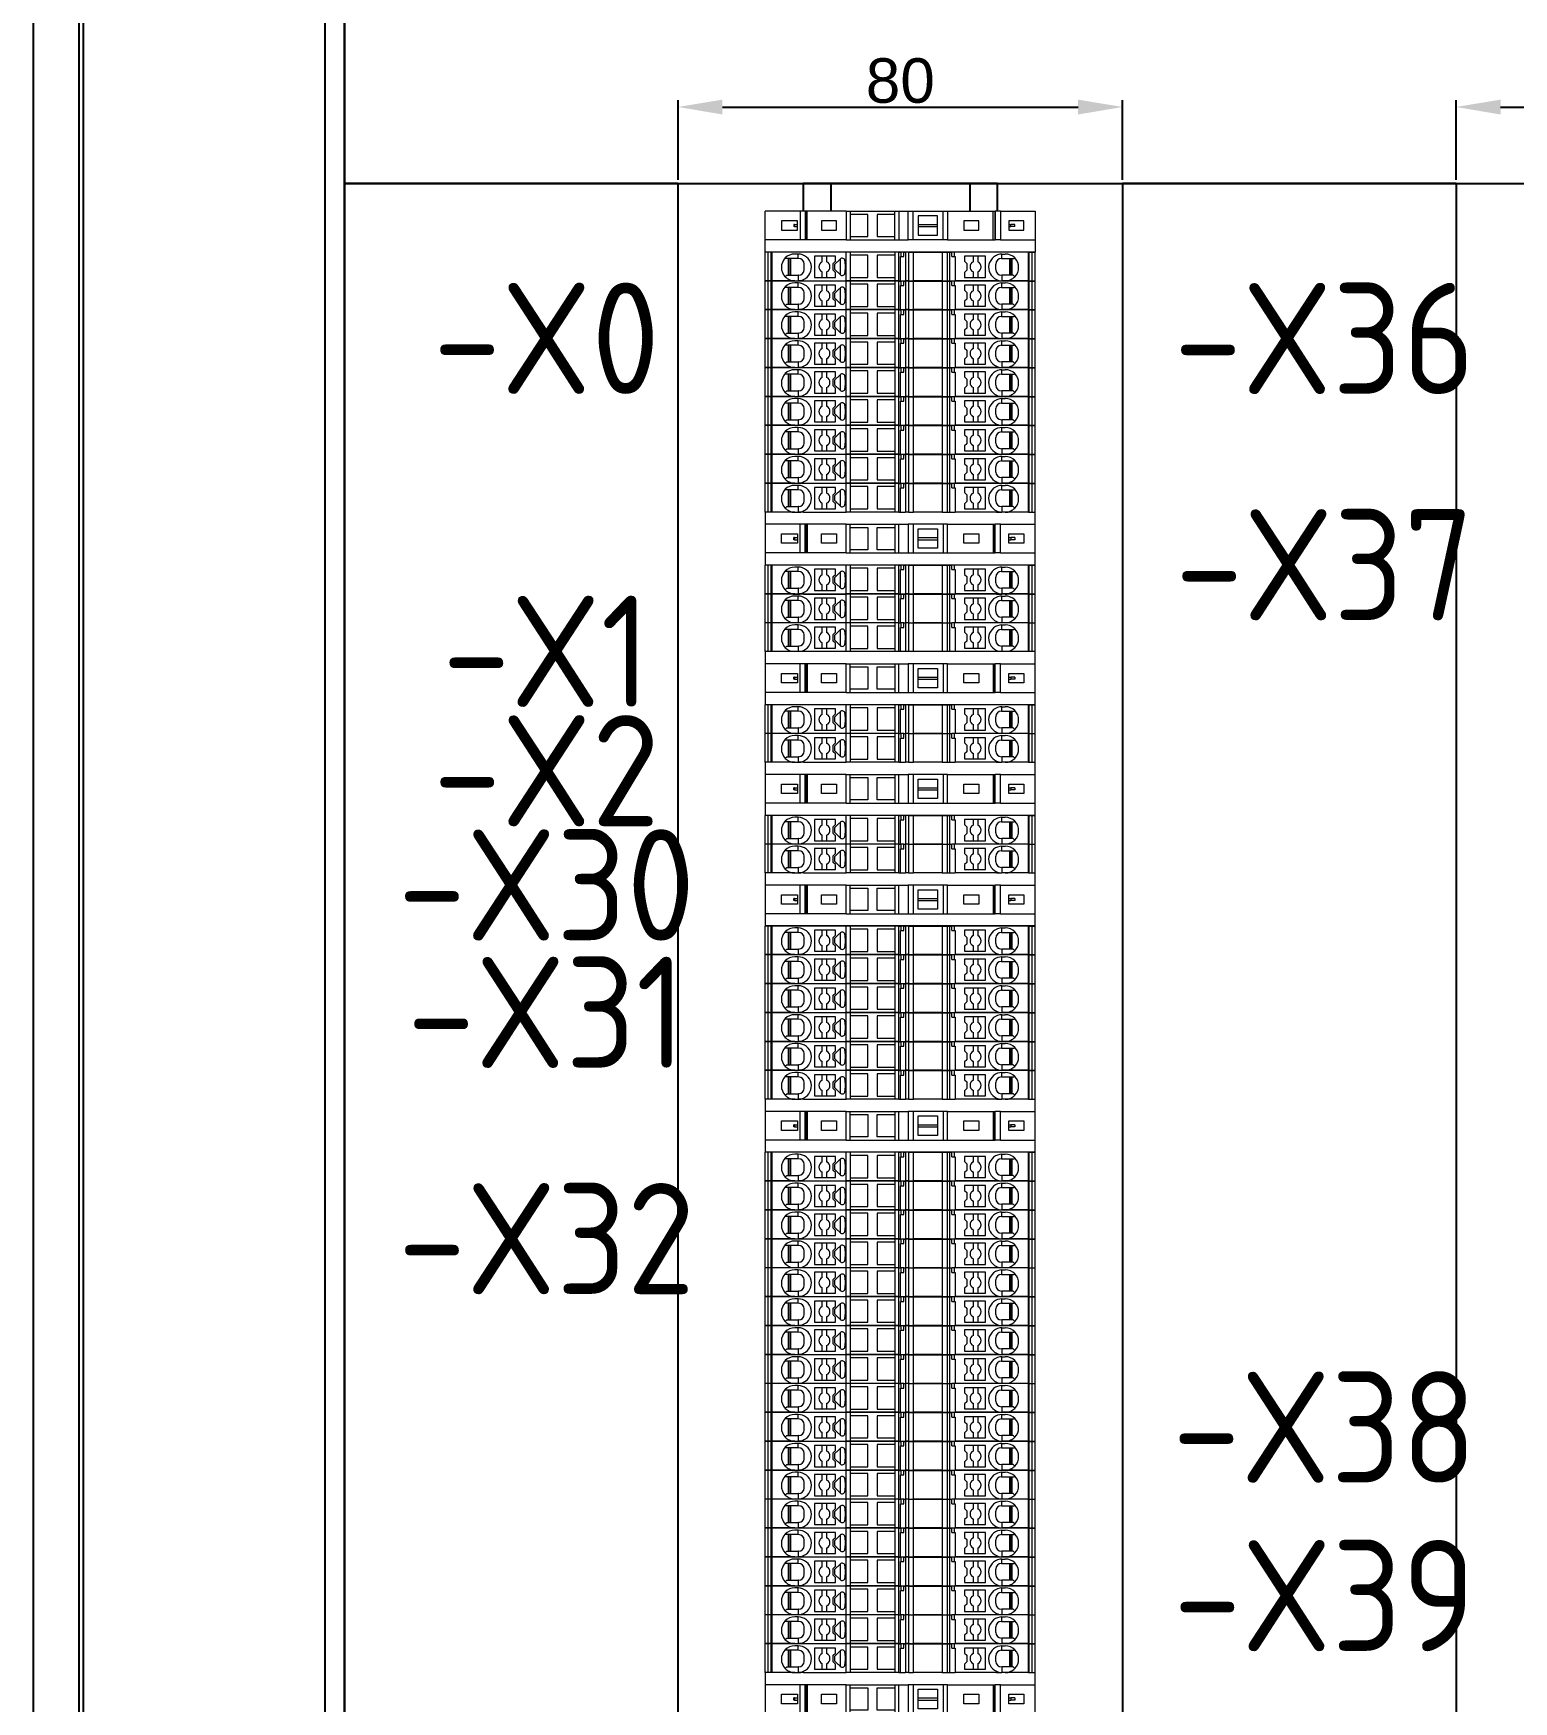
# Model space of a CAD drawing. Header units: millimetres. Extents: x 42356 to 50646, y 31507 to 39566.
# Drawn here: x 47411.5 to 47677.9, y 32597.9 to 32898 of the extents above; entities that cross this region are included whole.
import ezdxf
from ezdxf.enums import TextEntityAlignment as Align

# ---------------------------------------------------------------- set-up
doc = ezdxf.new("R2010")
doc.units = ezdxf.units.MM
doc.set_wipeout_variables(frame=1)
doc.layers.add('! NO PLOT !', color=7, linetype='Continuous', true_color=0xff75dd, plot=False)
doc.layers.add('000-PI-Oprema', color=30, linetype='Continuous', lineweight=5)
doc.layers.add('SI-ORMAR-Oprema', color=30, linetype='Continuous', lineweight=5)
for name, color, linetype in [('000-PI-ORMAR', 2, 'Continuous'), ('000-PI_TEXT', 7, 'Continuous'), ('002-PI-Kabelska kanalica', 150, 'Continuous'), ('004-PI-DIN Šina', 3, 'Continuous')]:
    doc.layers.add(name, color=color, linetype=linetype)
doc.styles.add('PI0', font='isocpeur.ttf', dxfattribs={"width": 0.9})
doc.styles.get("Standard").update_dxf_attribs({"font": 'arial.ttf'})
doc.dimstyles.new('ISO-25-lb', dxfattribs={"dimtxt": 8, "dimasz": 8, "dimexe": 1.25, "dimexo": 0.625, "dimtad": 1, "dimtxsty": 'Standard', "dimcen": 5, "dimadec": 0, "dimazin": 0, "dimtfac": 1, "dimtmove": 0, "dimatfit": 3, "dimfxl": 0, "dimarcsym": 0})

# ---------------------------------------------------------------- blocks, each defined once
blk = doc.blocks.new('2000x800 montažna')
at = {"layer": '000-PI-ORMAR'}
for p, q in [((45403.52, 34384.53), (45403.52, 36225.53)), ((45400.02, 34388.03), (45400.02, 36222.03))]:
    blk.add_line(p, q, dxfattribs=at)
blk = doc.blocks.new('*U134')
at = {"layer": '004-PI-DIN Šina'}
blk.add_lwpolyline([(650, -17.5), (650, 17.5), (0, 17.5), (0, -17.5)], close=True, dxfattribs=at)
for points in [[(0, 12.5), (650, 12.5)], [(0, -12.5), (650, -12.5)]]:
    blk.add_lwpolyline(points, dxfattribs=at)
blk = doc.blocks.new('*U117')
at = {"layer": '002-PI-Kabelska kanalica'}
for p, q in [((60, -100), (60, 606)), ((-20, -100), (60, -100))]:
    blk.add_line(p, q, dxfattribs=at)
blk = doc.blocks.new('*U133')
at = {"layer": '002-PI-Kabelska kanalica'}
for p, q in [((-20, -100), (-20, 552)), ((40, -100), (40, 552)), ((-20, -100), (40, -100))]:
    blk.add_line(p, q, dxfattribs=at)
blk = doc.blocks.new('*U106')
blk.add_wipeout([(-24.3, -7.35), (24.3, -7.35), (24.3, 0), (-24.3, 0)])
at = {"layer": 'SI-ORMAR-Oprema'}
for p, q in [((-18.03, 0), (-24.3, 0)), ((-18.03, 0), (-18.03, -5.15)), ((-17.1, 0), (-18.03, 0)), ((-17.1, 0), (-17.1, -5.15)), ((-17, 0), (-17.1, 0)), ((-17, -5.15), (-17, 0)), ((-16.74, 0), (-17, 0)), ((-16.74, -5.15), (-16.74, 0)), ((-9.72, 0), (-16.74, 0)), ((-9.72, 0), (-9, 0)), ((-9.72, 0), (-9.72, -5.15)), ((-9, 0), (-9, -0.57)), ((-9, 0), (-1, 0)), ((-1, 0), (-0.28, 0)), ((-1, -0.57), (-1, 0)), ((-0.28, 0), (1.39, 0)), ((-0.28, 0), (-0.28, -5.15)), ((1.39, 0), (2.32, 0)), ((1.39, -5.15), (1.39, 0)), ((2.32, 0), (7.69, 0)), ((2.32, -5.15), (2.32, 0)), ((7.69, -5.15), (7.69, 0)), ((7.69, 0), (8.51, 0)), ((8.51, 0), (8.51, -5.15)), ((8.51, 0), (16.74, 0)), ((16.74, -5.15), (16.74, 0)), ((16.74, 0), (17, 0)), ((17, 0), (17, -5.15)), ((17, 0), (17.1, 0)), ((17.1, 0), (17.1, -5.15)), ((18.03, 0), (17.1, 0)), ((18.03, 0), (18.03, -5.15)), ((18.03, 0), (24.3, 0)), ((24.3, 0), (24.3, -7.35)), ((-24.3, -7.35), (-24.3, 0)), ((-21.4, -1.72), (-21.4, -3.42)), ((-18.5, -1.72), (-21.4, -1.72)), ((-19.01, -2.37), (-19.15, -2.37)), ((-19.15, -2.37), (-19.15, -2.77)), ((-19.01, -2.77), (-19.15, -2.77)), ((-19.01, -2.37), (-18.5, -2.37)), ((-19.01, -2.77), (-19.01, -2.37)), ((-19.01, -2.77), (-18.5, -2.77)), ((-18.5, -2.37), (-18.5, -1.72)), ((-18.5, -2.77), (-18.5, -2.37)), ((-18.5, -3.42), (-18.5, -2.77)), ((-14.15, -1.72), (-14.15, -3.42)), ((-11.45, -1.72), (-14.15, -1.72)), ((-11.45, -3.42), (-11.45, -1.72)), ((-9, -0.57), (-9, -4.57)), ((-5.85, -0.57), (-9, -0.57)), ((-5.85, -4.57), (-5.85, -0.57)), ((-4.15, -0.57), (-4.15, -4.57)), ((-1, -0.57), (-4.15, -0.57)), ((-1, -4.57), (-1, -0.57)), ((6.67, -0.82), (3.22, -0.82)), ((3.22, -0.82), (3.22, -2.37)), ((3.22, -2.37), (6.67, -2.37)), ((3.22, -2.37), (3.22, -2.77)), ((3.22, -2.77), (6.67, -2.77)), ((3.22, -2.77), (3.22, -4.32)), ((6.67, -2.37), (6.67, -0.82)), ((6.67, -2.77), (6.67, -2.37)), ((6.67, -4.32), (6.67, -2.77)), ((11.45, -1.72), (11.45, -3.42)), ((14.15, -1.72), (11.45, -1.72)), ((14.15, -3.42), (14.15, -1.72)), ((22.25, -1.72), (19.55, -1.72)), ((19.55, -1.72), (19.55, -2.37)), ((19.55, -2.37), (19.89, -2.37)), ((19.55, -2.37), (19.55, -2.77)), ((19.55, -2.77), (19.55, -3.42)), ((19.55, -2.77), (19.89, -2.77)), ((20.59, -2.37), (19.89, -2.37)), ((19.89, -2.77), (19.89, -2.37)), ((20.59, -2.77), (19.89, -2.77)), ((20.59, -2.77), (20.59, -2.37)), ((22.25, -3.42), (22.25, -1.72)), ((-18.03, -5.15), (-24.3, -5.15)), ((-21.4, -3.42), (-18.5, -3.42)), ((-17.1, -5.15), (-18.03, -5.15)), ((-17, -5.15), (-17.1, -5.15)), ((-16.74, -5.15), (-17, -5.15)), ((-9.72, -5.15), (-16.74, -5.15)), ((-14.15, -3.42), (-11.45, -3.42)), ((-9.72, -5.15), (-9, -5.15)), ((-9, -4.57), (-9, -5.15)), ((-9, -4.57), (-5.85, -4.57)), ((-9, -5.15), (-1, -5.15)), ((-4.15, -4.57), (-1, -4.57)), ((-1, -5.15), (-1, -4.57)), ((-1, -5.15), (-0.28, -5.15)), ((-0.28, -5.15), (1.39, -5.15)), ((2.32, -5.15), (1.39, -5.15)), ((7.69, -5.15), (2.32, -5.15)), ((3.22, -4.32), (6.67, -4.32)), ((8.51, -5.15), (7.69, -5.15)), ((8.51, -5.15), (16.74, -5.15)), ((11.45, -3.42), (14.15, -3.42)), ((16.74, -5.15), (17, -5.15)), ((17, -5.15), (17.1, -5.15)), ((18.03, -5.15), (17.1, -5.15)), ((18.03, -5.15), (24.3, -5.15)), ((19.55, -3.42), (22.25, -3.42)), ((24.3, -7.35), (-24.3, -7.35))]:
    blk.add_line(p, q, dxfattribs=at)
blk = doc.blocks.new('*D229')
at = {"layer": '! NO PLOT !', "color": 0, "linetype": 'Continuous', "lineweight": -2, "ltscale": 0.25, "transparency": 16777216}
for p, q in [((47527.53, 32871.61), (47527.53, 32885.98)), ((47535.53, 32884.73), (47599.53, 32884.73)), ((47607.53, 32871.61), (47607.53, 32885.98))]:
    blk.add_line(p, q, dxfattribs=at)
at = {"layer": '! NO PLOT !', "color": 0, "ltscale": 0.25, "transparency": 16777216}
for points in [[(47535.53, 32886.06), (47535.53, 32883.39), (47527.53, 32884.73)], [(47599.53, 32886.06), (47599.53, 32883.39), (47607.53, 32884.73)]]:
    blk.add_solid(points, dxfattribs=at)
at = {"layer": 'Defpoints', "color": 0, "ltscale": 0.25, "transparency": 16777216}
for p in [(47607.53, 32884.73), (47527.53, 32870.99), (47607.53, 32870.99)]:
    blk.add_point(p, dxfattribs=at)
at = {"layer": '! NO PLOT !', "color": 0, "ltscale": 0.25, "transparency": 16777216, "insert": (47567.53, 32889.44), "char_height": 8, "attachment_point": 5}
blk.add_mtext('80', dxfattribs=at)
blk = doc.blocks.new('*D230')
at = {"layer": '! NO PLOT !', "color": 0, "linetype": 'Continuous', "lineweight": -2, "ltscale": 0.25, "transparency": 16777216}
for p, q in [((47667.53, 32871.61), (47667.53, 32885.98)), ((47675.53, 32884.73), (47739.53, 32884.73)), ((47747.53, 32871.61), (47747.53, 32885.98))]:
    blk.add_line(p, q, dxfattribs=at)
at = {"layer": '! NO PLOT !', "color": 0, "ltscale": 0.25, "transparency": 16777216}
for points in [[(47675.53, 32886.06), (47675.53, 32883.39), (47667.53, 32884.73)], [(47739.53, 32886.06), (47739.53, 32883.39), (47747.53, 32884.73)]]:
    blk.add_solid(points, dxfattribs=at)
at = {"layer": 'Defpoints', "color": 0, "ltscale": 0.25, "transparency": 16777216}
for p in [(47747.53, 32884.73), (47667.53, 32870.99), (47747.53, 32870.99)]:
    blk.add_point(p, dxfattribs=at)
at = {"layer": '! NO PLOT !', "color": 0, "ltscale": 0.25, "transparency": 16777216, "insert": (47707.53, 32889.44), "char_height": 8, "attachment_point": 5}
blk.add_mtext('80', dxfattribs=at)
blk = doc.blocks.new('*U105')
blk.add_wipeout([(-24.3, 2.2), (24.3, 2.2), (24.3, -7.35), (-24.3, -7.35)])
at = {"layer": 'SI-ORMAR-Oprema'}
for p, q in [((-24.3, 2.2), (-24.3, -7.35)), ((24.3, 2.2), (-24.3, 2.2)), ((-18.03, 0), (-24.3, 0)), ((24.3, -7.35), (24.3, 2.2)), ((-21.4, -3.42), (-21.4, -1.72)), ((-21.4, -1.72), (-18.5, -1.72)), ((-19.01, -2.38), (-19.15, -2.38)), ((-19.15, -2.78), (-19.15, -2.38)), ((-19.01, -2.78), (-19.15, -2.78)), ((-19.01, -2.38), (-19.01, -2.78)), ((-19.01, -2.38), (-18.5, -2.38)), ((-19.01, -2.78), (-18.5, -2.78)), ((-18.5, -1.72), (-18.5, -2.38)), ((-18.5, -2.38), (-18.5, -2.78)), ((-18.5, -2.78), (-18.5, -3.42)), ((-18.03, -5.15), (-18.03, 0)), ((-17.1, 0), (-18.03, 0)), ((-17.1, -5.15), (-17.1, 0)), ((-17, 0), (-17.1, 0)), ((-17, 0), (-17, -5.15)), ((-16.74, 0), (-17, 0)), ((-16.74, 0), (-16.74, -5.15)), ((-9.72, 0), (-16.74, 0)), ((-14.15, -1.72), (-11.45, -1.72)), ((-14.15, -3.42), (-14.15, -1.72)), ((-11.45, -1.72), (-11.45, -3.42)), ((-9.72, 0), (-9, 0)), ((-9.72, -5.15), (-9.72, 0)), ((-9, -0.57), (-9, 0)), ((-9, 0), (-1, 0)), ((-9, -4.57), (-9, -0.57)), ((-9, -0.57), (-5.85, -0.57)), ((-5.85, -0.57), (-5.85, -4.57)), ((-4.15, -0.57), (-1, -0.57)), ((-4.15, -4.57), (-4.15, -0.57)), ((-1, 0), (-1, -0.57)), ((-1, 0), (-0.28, 0)), ((-1, -0.57), (-1, -4.57)), ((-0.28, 0), (1.39, 0)), ((-0.28, -5.15), (-0.28, 0)), ((2.32, 0), (1.39, 0)), ((1.39, 0), (1.39, -5.15)), ((7.69, 0), (2.32, 0)), ((2.32, 0), (2.32, -5.15)), ((3.22, -0.82), (6.67, -0.82)), ((3.22, -2.38), (3.22, -0.82)), ((3.22, -2.38), (6.67, -2.38)), ((3.22, -2.78), (3.22, -2.38)), ((3.22, -2.78), (6.67, -2.78)), ((3.22, -4.32), (3.22, -2.78)), ((6.67, -0.82), (6.67, -2.38)), ((6.67, -2.38), (6.67, -2.78)), ((6.67, -2.78), (6.67, -4.32)), ((7.69, 0), (7.69, -5.15)), ((8.51, 0), (7.69, 0)), ((8.51, -5.15), (8.51, 0)), ((8.51, 0), (16.74, 0)), ((11.45, -1.72), (14.15, -1.72)), ((11.45, -3.42), (11.45, -1.72)), ((14.15, -1.72), (14.15, -3.42)), ((16.74, 0), (16.74, -5.15)), ((16.74, 0), (17, 0)), ((17, -5.15), (17, 0)), ((17, 0), (17.1, 0)), ((18.03, 0), (17.1, 0)), ((17.1, -5.15), (17.1, 0)), ((18.03, 0), (24.3, 0)), ((18.03, -5.15), (18.03, 0)), ((19.55, -2.38), (19.55, -1.72)), ((19.55, -1.72), (22.25, -1.72)), ((19.55, -2.78), (19.55, -2.38)), ((19.55, -2.38), (19.89, -2.38)), ((19.55, -2.78), (19.89, -2.78)), ((19.55, -3.42), (19.55, -2.78)), ((19.89, -2.38), (19.89, -2.78)), ((20.59, -2.38), (19.89, -2.38)), ((20.59, -2.78), (19.89, -2.78)), ((20.59, -2.38), (20.59, -2.78)), ((22.25, -1.72), (22.25, -3.42)), ((-18.03, -5.15), (-24.3, -5.15)), ((-18.5, -3.42), (-21.4, -3.42)), ((-17.1, -5.15), (-18.03, -5.15)), ((-17, -5.15), (-17.1, -5.15)), ((-16.74, -5.15), (-17, -5.15)), ((-9.72, -5.15), (-16.74, -5.15)), ((-11.45, -3.42), (-14.15, -3.42)), ((-9.72, -5.15), (-9, -5.15)), ((-5.85, -4.57), (-9, -4.57)), ((-9, -5.15), (-9, -4.57)), ((-9, -5.15), (-1, -5.15)), ((-1, -4.57), (-4.15, -4.57)), ((-1, -4.57), (-1, -5.15)), ((-1, -5.15), (-0.28, -5.15)), ((-0.28, -5.15), (1.39, -5.15)), ((1.39, -5.15), (2.32, -5.15)), ((2.32, -5.15), (7.69, -5.15)), ((6.67, -4.32), (3.22, -4.32)), ((7.69, -5.15), (8.51, -5.15)), ((8.51, -5.15), (16.74, -5.15)), ((14.15, -3.42), (11.45, -3.42)), ((16.74, -5.15), (17, -5.15)), ((17, -5.15), (17.1, -5.15)), ((18.03, -5.15), (17.1, -5.15)), ((18.03, -5.15), (24.3, -5.15)), ((22.25, -3.42), (19.55, -3.42)), ((24.3, -7.35), (-24.3, -7.35))]:
    blk.add_line(p, q, dxfattribs=at)
blk = doc.blocks.new('*U115')
blk.add_wipeout([(47227.3, 37326.63), (47227.3, 37321.48), (47275.9, 37321.48), (47275.9, 37326.63)])
at = {"layer": '000-PI-Oprema'}
for p, q in [((47227.3, 37321.48), (47227.3, 37326.63)), ((47227.85, 37326.63), (47227.3, 37326.63)), ((47228.39, 37326.63), (47227.85, 37326.63)), ((47227.85, 37321.48), (47227.85, 37326.63)), ((47228.39, 37321.48), (47228.39, 37326.63)), ((47228.56, 37326.63), (47228.39, 37326.63)), ((47228.56, 37321.48), (47228.56, 37326.63)), ((47241.88, 37326.63), (47228.56, 37326.63)), ((47231, 37325.48), (47230.9, 37325.58)), ((47231.45, 37325.48), (47231, 37325.48)), ((47231.45, 37325.48), (47231.45, 37322.48)), ((47231.6, 37325.48), (47231.45, 37325.48)), ((47231.6, 37322.48), (47231.6, 37325.48)), ((47231.85, 37325.48), (47231.6, 37325.48)), ((47231.85, 37325.48), (47231.85, 37322.48)), ((47233.2, 37325.48), (47231.85, 37325.48)), ((47233.2, 37326.28), (47232.6, 37326.28)), ((47233.2, 37325.48), (47233.2, 37326.28)), ((47233.3, 37325.48), (47233.2, 37325.48)), ((47237.55, 37325.88), (47236.15, 37325.88)), ((47236.15, 37325.88), (47236.15, 37322.08)), ((47238.35, 37325.88), (47237.55, 37325.88)), ((47237.55, 37324.9), (47237.55, 37325.88)), ((47239.95, 37325.88), (47238.35, 37325.88)), ((47238.35, 37325.88), (47238.35, 37324.9)), ((47239.55, 37324.58), (47239.95, 37324.98)), ((47239.55, 37323.38), (47239.55, 37324.58)), ((47239.95, 37324.98), (47239.95, 37325.88)), ((47240.78, 37325.37), (47240.78, 37322.6)), ((47241.88, 37321.48), (47241.88, 37326.63)), ((47242.6, 37326.63), (47241.88, 37326.63)), ((47242.6, 37326.63), (47242.6, 37326.06)), ((47250.6, 37326.63), (47242.6, 37326.63)), ((47242.6, 37326.06), (47242.6, 37322.06)), ((47245.75, 37326.06), (47242.6, 37326.06)), ((47245.75, 37322.06), (47245.75, 37326.06)), ((47247.45, 37326.06), (47247.45, 37322.06)), ((47250.6, 37326.06), (47247.45, 37326.06)), ((47250.6, 37326.63), (47250.6, 37326.06)), ((47251.32, 37326.63), (47250.6, 37326.63)), ((47250.6, 37326.06), (47250.6, 37322.06)), ((47251.32, 37326.63), (47251.75, 37326.63)), ((47251.32, 37321.48), (47251.32, 37326.63)), ((47251.65, 37321.48), (47251.65, 37325.83)), ((47251.65, 37325.83), (47251.75, 37325.83)), ((47251.75, 37325.83), (47251.75, 37326.63)), ((47252.21, 37326.63), (47251.75, 37326.63)), ((47251.75, 37325.83), (47252.21, 37325.83)), ((47252.21, 37326.63), (47252.56, 37326.63)), ((47252.21, 37325.83), (47252.21, 37326.63)), ((47253.07, 37326.63), (47252.56, 37326.63)), ((47252.56, 37326.63), (47252.56, 37321.48)), ((47253.07, 37326.63), (47253.07, 37321.48)), ((47253.07, 37326.63), (47253.98, 37326.63)), ((47253.98, 37321.48), (47253.98, 37326.63)), ((47253.98, 37326.63), (47259.12, 37326.63)), ((47259.12, 37326.63), (47259.12, 37321.48)), ((47259.12, 37326.63), (47260.03, 37326.63)), ((47260.03, 37326.63), (47260.03, 37321.48)), ((47260.03, 37326.63), (47260.54, 37326.63)), ((47260.54, 37321.48), (47260.54, 37326.63)), ((47260.54, 37326.63), (47260.89, 37326.63)), ((47260.89, 37325.83), (47260.89, 37326.63)), ((47261.35, 37326.63), (47260.89, 37326.63)), ((47260.89, 37325.83), (47261.35, 37325.83)), ((47261.35, 37325.83), (47261.35, 37326.63)), ((47274.65, 37326.63), (47261.35, 37326.63)), ((47261.35, 37325.83), (47261.45, 37325.83)), ((47261.45, 37325.83), (47261.45, 37321.48)), ((47264.75, 37325.88), (47263.15, 37325.88)), ((47263.15, 37325.88), (47263.15, 37324.98)), ((47263.15, 37324.98), (47263.55, 37324.58)), ((47263.55, 37324.58), (47263.55, 37323.38)), ((47264.75, 37324.9), (47264.75, 37325.88)), ((47265.55, 37325.88), (47264.75, 37325.88)), ((47265.55, 37325.88), (47265.55, 37324.9)), ((47266.95, 37325.88), (47265.55, 37325.88)), ((47266.95, 37322.08), (47266.95, 37325.88)), ((47268.8, 37323.48), (47268.8, 37324.48)), ((47269.8, 37325.48), (47269.9, 37325.48)), ((47269.9, 37326.28), (47270.5, 37326.28)), ((47269.9, 37325.48), (47269.9, 37326.28)), ((47269.9, 37325.48), (47271.25, 37325.48)), ((47271.25, 37325.48), (47271.25, 37322.48)), ((47271.25, 37325.48), (47271.5, 37325.48)), ((47271.5, 37322.48), (47271.5, 37325.48)), ((47271.5, 37325.48), (47271.65, 37325.48)), ((47271.65, 37325.48), (47271.65, 37322.48)), ((47271.65, 37325.48), (47272.1, 37325.48)), ((47272.1, 37325.48), (47272.2, 37325.58)), ((47274.65, 37321.48), (47274.65, 37326.63)), ((47274.65, 37326.63), (47274.82, 37326.63)), ((47274.82, 37321.48), (47274.82, 37326.63)), ((47274.82, 37326.63), (47275.35, 37326.63)), ((47275.35, 37321.48), (47275.35, 37326.63)), ((47275.35, 37326.63), (47275.9, 37326.63)), ((47275.9, 37321.48), (47275.9, 37326.63)), ((47227.85, 37321.48), (47227.3, 37321.48)), ((47228.39, 37321.48), (47227.85, 37321.48)), ((47228.56, 37321.48), (47228.39, 37321.48)), ((47231.6, 37321.48), (47228.56, 37321.48)), ((47230.9, 37322.19), (47231.2, 37322.48)), ((47231.2, 37322.48), (47231.45, 37322.48)), ((47231.45, 37322.48), (47231.6, 37322.48)), ((47231.6, 37322.48), (47231.85, 37322.48)), ((47231.6, 37321.7), (47231.6, 37321.48)), ((47232.6, 37321.48), (47231.6, 37321.48)), ((47231.85, 37322.48), (47233.2, 37322.48)), ((47232.6, 37321.48), (47233.2, 37321.48)), ((47233.3, 37322.48), (47233.2, 37322.48)), ((47233.2, 37322.48), (47233.2, 37321.48)), ((47234.2, 37321.48), (47233.2, 37321.48)), ((47234.2, 37321.48), (47234.2, 37321.7)), ((47234.2, 37321.48), (47241.88, 37321.48)), ((47236.15, 37322.08), (47237.55, 37322.08)), ((47237.55, 37322.08), (47237.55, 37323.07)), ((47237.55, 37322.08), (47238.35, 37322.08)), ((47238.35, 37323.07), (47238.35, 37322.08)), ((47238.35, 37322.08), (47239.95, 37322.08)), ((47239.95, 37322.98), (47239.55, 37323.38)), ((47239.95, 37322.08), (47239.95, 37322.98)), ((47242.6, 37321.48), (47241.88, 37321.48)), ((47242.6, 37322.06), (47245.75, 37322.06)), ((47242.6, 37322.06), (47242.6, 37321.48)), ((47250.6, 37321.48), (47242.6, 37321.48)), ((47247.45, 37322.06), (47250.6, 37322.06)), ((47250.6, 37322.06), (47250.6, 37321.48)), ((47251.32, 37321.48), (47250.6, 37321.48)), ((47251.32, 37321.48), (47251.65, 37321.48)), ((47251.65, 37321.48), (47252.56, 37321.48)), ((47253.07, 37321.48), (47252.56, 37321.48)), ((47253.07, 37321.48), (47253.98, 37321.48)), ((47259.12, 37321.48), (47253.98, 37321.48)), ((47259.12, 37321.48), (47260.03, 37321.48)), ((47260.03, 37321.48), (47260.54, 37321.48)), ((47260.54, 37321.48), (47261.45, 37321.48)), ((47268.9, 37321.48), (47261.45, 37321.48)), ((47263.55, 37323.38), (47263.15, 37322.98)), ((47263.15, 37322.98), (47263.15, 37322.08)), ((47263.15, 37322.08), (47264.75, 37322.08)), ((47264.75, 37322.08), (47264.75, 37323.07)), ((47264.75, 37322.08), (47265.55, 37322.08)), ((47265.55, 37323.07), (47265.55, 37322.08)), ((47265.55, 37322.08), (47266.95, 37322.08)), ((47268.9, 37321.48), (47268.9, 37321.7)), ((47268.9, 37321.48), (47269.9, 37321.48)), ((47269.8, 37322.48), (47269.9, 37322.48)), ((47271.25, 37322.48), (47269.9, 37322.48)), ((47269.9, 37322.48), (47269.9, 37321.48)), ((47270.5, 37321.48), (47269.9, 37321.48)), ((47271.5, 37321.48), (47270.5, 37321.48)), ((47271.5, 37322.48), (47271.25, 37322.48)), ((47271.65, 37322.48), (47271.5, 37322.48)), ((47271.5, 37321.7), (47271.5, 37321.48)), ((47274.65, 37321.48), (47271.5, 37321.48)), ((47271.9, 37322.48), (47271.65, 37322.48)), ((47272.2, 37322.19), (47271.9, 37322.48)), ((47274.65, 37321.48), (47274.82, 37321.48)), ((47274.82, 37321.48), (47275.35, 37321.48)), ((47275.35, 37321.48), (47275.9, 37321.48))]:
    blk.add_line(p, q, dxfattribs=at)
for centre, radius, start, end in [((47232.6, 37323.88), 2.4, 135, 225), ((47232.6, 37323.88), 2.4, 90, 135), ((47233.2, 37323.88), 2.4, 294.6243, 90), ((47233.3, 37324.48), 1, 0, 90), ((47237.95, 37323.98), 1, 113.5782, 246.4218), ((47237.95, 37323.98), 1, 293.5782, 66.4218), ((47241.15, 37325.03), 0.5, 5.4406, 134.9997), ((47265.15, 37323.98), 1, 113.5782, 246.4218), ((47265.15, 37323.98), 1, 293.5782, 66.4218), ((47269.9, 37323.88), 2.4, 90, 245.3757), ((47269.8, 37324.48), 1, 90, 180), ((47270.5, 37323.88), 2.4, 45, 90), ((47270.5, 37323.88), 2.4, 315, 45), ((47232.6, 37323.88), 2.4, 225, 245.3757), ((47232.6, 37323.88), 2.4, 245.3757, 270), ((47233.2, 37323.88), 2.4, 270, 294.6243), ((47233.3, 37323.48), 1, 270, 360), ((47241.15, 37322.93), 0.5, 225, 354.5597), ((47269.8, 37323.48), 1, 180, 270), ((47269.9, 37323.88), 2.4, 245.3757, 270), ((47270.5, 37323.88), 2.4, 270, 294.6243), ((47270.5, 37323.88), 2.4, 294.6243, 315)]:
    blk.add_arc(centre, radius, start, end, dxfattribs=at)
for points in [[(47234.3, 37323.48), (47234.3, 37323.61), (47234.3, 37323.74), (47234.3, 37323.87), (47234.3, 37324.01), (47234.3, 37324.14), (47234.3, 37324.26), (47234.3, 37324.38), (47234.3, 37324.48)], [(47240.78, 37325.37), (47240.55, 37325.14), (47240.32, 37324.91), (47240.09, 37324.68), (47239.85, 37324.44)], [(47239.85, 37323.53), (47239.85, 37323.76), (47239.85, 37323.98), (47239.85, 37324.21), (47239.85, 37324.44)], [(47240.8, 37325.39), (47240.79, 37325.38), (47240.78, 37325.37)], [(47241.75, 37323.98), (47241.73, 37324.26), (47241.7, 37324.53), (47241.67, 37324.81), (47241.65, 37325.08)], [(47241.65, 37322.89), (47241.67, 37323.16), (47241.7, 37323.44), (47241.73, 37323.71), (47241.75, 37323.98)], [(47240.78, 37322.6), (47240.55, 37322.83), (47240.32, 37323.05), (47240.09, 37323.29), (47239.85, 37323.53)], [(47240.8, 37322.58), (47240.79, 37322.59), (47240.78, 37322.6)]]:
    blk.add_spline(points, degree=3, dxfattribs=at)
blk = doc.blocks.new('*U141')
at = {"layer": '000-PI-Oprema'}
blk.add_blockref('*U115', (-47251.6, -37324.06), dxfattribs=at)
blk = doc.blocks.new('*U142')
at = {"layer": '000-PI-Oprema', "color": 0, "linetype": 'ByBlock', "lineweight": -2, "transparency": 16777216}
blk.add_blockref('*U141', (0, -5.2), dxfattribs=at)
for p in [(0, 0), (0, -10.4)]:
    blk.add_blockref('*U141', p, dxfattribs=at)
blk = doc.blocks.new('*U143')
at = {"layer": '000-PI-Oprema'}
blk.add_blockref('*U115', (-47251.6, -37324.06), dxfattribs=at)
blk = doc.blocks.new('*U144')
at = {"layer": '000-PI-Oprema', "color": 0, "linetype": 'ByBlock', "lineweight": -2, "transparency": 16777216}
blk.add_blockref('*U143', (0, 0), dxfattribs=at)
blk.add_blockref('*U143', (0, -5.2), dxfattribs=at)
blk.add_blockref('*U143', (0, -10.4), dxfattribs=at)
blk.add_blockref('*U143', (0, -15.6), dxfattribs=at)
blk.add_blockref('*U143', (0, -20.8), dxfattribs=at)
blk.add_blockref('*U143', (0, -26), dxfattribs=at)
blk.add_blockref('*U143', (0, -31.2), dxfattribs=at)
blk.add_blockref('*U143', (0, -36.4), dxfattribs=at)
blk.add_blockref('*U143', (0, -41.6), dxfattribs=at)
blk = doc.blocks.new('*U145')
at = {"layer": '000-PI-Oprema'}
blk.add_blockref('*U115', (-47251.6, -37324.06), dxfattribs=at)
blk = doc.blocks.new('*U146')
at = {"layer": '000-PI-Oprema', "color": 0, "linetype": 'ByBlock', "lineweight": -2, "transparency": 16777216}
blk.add_blockref('*U145', (0, 0), dxfattribs=at)
blk.add_blockref('*U145', (0, -5.2), dxfattribs=at)
blk = doc.blocks.new('*U147')
at = {"layer": '000-PI-Oprema'}
blk.add_blockref('*U115', (-47251.6, -37324.06), dxfattribs=at)
blk = doc.blocks.new('*U148')
at = {"layer": '000-PI-Oprema', "color": 0, "linetype": 'ByBlock', "lineweight": -2, "transparency": 16777216}
blk.add_blockref('*U147', (0, 0), dxfattribs=at)
blk.add_blockref('*U147', (0, -5.2), dxfattribs=at)
blk.add_blockref('*U147', (0, -10.4), dxfattribs=at)
blk.add_blockref('*U147', (0, -15.6), dxfattribs=at)
blk.add_blockref('*U147', (0, -20.8), dxfattribs=at)
blk.add_blockref('*U147', (0, -26), dxfattribs=at)
blk = doc.blocks.new('*U149')
at = {"layer": '000-PI-Oprema'}
blk.add_blockref('*U115', (-47251.6, -37324.06), dxfattribs=at)
blk = doc.blocks.new('*U150')
at = {"layer": '000-PI-Oprema', "color": 0, "linetype": 'ByBlock', "lineweight": -2, "transparency": 16777216}
blk.add_blockref('*U149', (0, 0), dxfattribs=at)
blk.add_blockref('*U149', (0, -5.2), dxfattribs=at)
blk = doc.blocks.new('*U151')
at = {"layer": '000-PI-Oprema'}
blk.add_blockref('*U115', (-47251.6, -37324.06), dxfattribs=at)
blk = doc.blocks.new('*U152')
at = {"layer": '000-PI-Oprema', "color": 0, "linetype": 'ByBlock', "lineweight": -2, "transparency": 16777216}
blk.add_blockref('*U151', (0, 0), dxfattribs=at)
blk.add_blockref('*U151', (0, -5.2), dxfattribs=at)
blk.add_blockref('*U151', (0, -10.4), dxfattribs=at)
blk.add_blockref('*U151', (0, -15.6), dxfattribs=at)
blk.add_blockref('*U151', (0, -20.8), dxfattribs=at)
blk.add_blockref('*U151', (0, -26), dxfattribs=at)
blk.add_blockref('*U151', (0, -31.2), dxfattribs=at)
blk.add_blockref('*U151', (0, -36.4), dxfattribs=at)
blk.add_blockref('*U151', (0, -41.6), dxfattribs=at)
blk.add_blockref('*U151', (0, -46.8), dxfattribs=at)
blk.add_blockref('*U151', (0, -52), dxfattribs=at)
blk.add_blockref('*U151', (0, -57.2), dxfattribs=at)
blk.add_blockref('*U151', (0, -62.4), dxfattribs=at)
blk.add_blockref('*U151', (0, -67.6), dxfattribs=at)
blk.add_blockref('*U151', (0, -72.8), dxfattribs=at)
blk.add_blockref('*U151', (0, -78), dxfattribs=at)
blk.add_blockref('*U151', (0, -83.2), dxfattribs=at)
blk.add_blockref('*U151', (0, -88.4), dxfattribs=at)

msp = doc.modelspace()

# ---------------------------------------------------------------- linework, layer by layer
at = {"layer": '000-PI-ORMAR'}
for p, q in [((47420.526, 31875.989), (47420.526, 33973.989)), ((47411.526, 31977.989), (47411.526, 33969.989)), ((47419.776, 31975.489), (47419.776, 33972.489))]:
    msp.add_line(p, q, dxfattribs=at)

# ---------------------------------------------------------------- block references
for name, p, rotation in [('*U117', (47567.526, 32930.989), 270), ('*U133', (47507.526, 32770.989), 180), ('*U134', (47567.526, 32870.989), 270), ('*U133', (47647.526, 32770.989), 180)]:
    msp.add_blockref(name, p, dxfattribs=dict(rotation=rotation))
msp.add_blockref('2000x800 montažna', (2064.005, -2331.044), dxfattribs=at)

# ---------------------------------------------------------------- texts
at = {"layer": '000-PI_TEXT', "style": 'PI0', "width": 0.9}
for s, p in [('-X0', (47503.867, 32843.144)), ('-X36', (47643.867, 32843.144)), ('-X37', (47643.867, 32802.444)), ('-X1', (47503.867, 32786.844)), ('-X2', (47503.867, 32765.359)), ('-X30', (47503.867, 32744.857)), ('-X31', (47503.867, 32721.944)), ('-X32', (47503.867, 32681.244)), ('-X38', (47643.867, 32647.344)), ('-X39', (47643.867, 32617.044))]:
    msp.add_text(s, height=20, dxfattribs=at).set_placement(p, align=Align.MIDDLE)

# ---------------------------------------------------------------- dimensions: what is measured, and where the dimension line sits
at = {"layer": '! NO PLOT !', "ltscale": 0.25}
for base, p1, p2, picture, middle in [((47607.526, 32884.726), (47527.526, 32870.989), (47607.526, 32870.989), '*D229', (47567.526, 32889.436)), ((47747.526, 32884.726), (47667.526, 32870.989), (47747.526, 32870.989), '*D230', (47707.526, 32889.436))]:
    dim = msp.add_linear_dim(base=base, p1=p1, p2=p2, dimstyle='ISO-25-lb', dxfattribs=at)
    dim.commit()
    dim.dimension.update_dxf_attribs({"geometry": picture, "text_midpoint": middle})

# ---------------------------------------------------------------- next in the draw order: block references
at = {"layer": '000-PI-Oprema'}
for p in [(47567.526, 32809.689), (47567.526, 32764.689), (47567.526, 32744.789), (47567.526, 32704.089), (47567.526, 32600.989)]:
    msp.add_blockref('*U105', p, dxfattribs=at)
at = {"layer": 'SI-ORMAR-Oprema'}
msp.add_blockref('*U106', (47567.526, 32865.989), dxfattribs=at)

# ---------------------------------------------------------------- next in the draw order: block references
at = {"layer": '000-PI-Oprema'}
for name, p in [('*U144', (47567.526, 32856.064)), ('*U142', (47567.526, 32799.764)), ('*U150', (47567.526, 32754.764)), ('*U148', (47567.526, 32734.864)), ('*U152', (47567.526, 32694.164))]:
    msp.add_blockref(name, p, dxfattribs=at)

# ---------------------------------------------------------------- next in the draw order: block references
msp.add_blockref('*U105', (47567.526, 32784.589), dxfattribs=at)

# ---------------------------------------------------------------- next in the draw order: block references
msp.add_blockref('*U146', (47567.526, 32774.664), dxfattribs=at)

doc.saveas('drawing.dxf')
